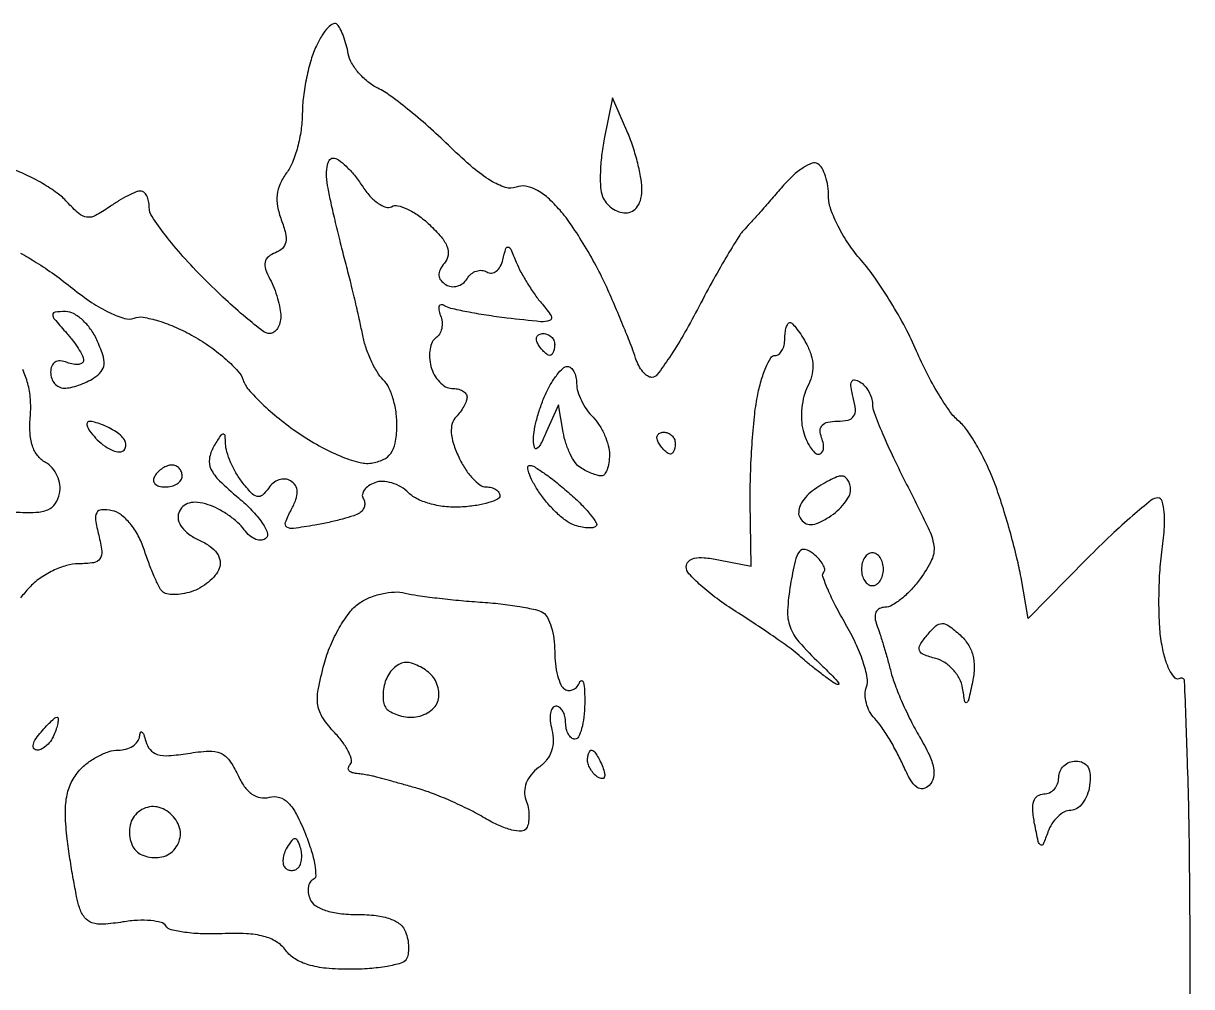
# Model space of a CAD drawing. Extents: x 0 to 102, y 0 to 135.
# Drawn here: x 92.51 to 101.53, y 43.94 to 51.38 of the extents above; entities that cross this region are included whole.
import ezdxf

# ---------------------------------------------------------------- set-up
doc = ezdxf.new("R2010")
doc.units = 0
doc.header["$MEASUREMENT"] = 0

msp = doc.modelspace()

# ---------------------------------------------------------------- linework, layer by layer
for points in [[(101.52, 43.875086, 0.002402), (101.51498, 44.920011, 0.005805), (101.49859, 45.692348, 0.001977), (101.476165, 46.30176, 0.57377), (101.439675, 46.321142, -0.341119), (101.40472, 46.324787, -0.078479), (101.366242, 46.375112, -0.050523), (101.330049, 46.461884, -0.027198), (101.30249, 46.574582, -0.031431), (101.284532, 46.720322, -0.01447), (101.278636, 46.911531, -0.014267), (101.284024, 47.11368, -0.019179), (101.301129, 47.296033, 0.014863), (101.319248, 47.472772, 0.036157), (101.319268, 47.603726, 0.052135), (101.303987, 47.689499, 0.334253), (101.2709, 47.7144, 0.170327), (101.218963, 47.696179, 0.008258), (101.075902, 47.577782, 0.012661), (100.909054, 47.427509, 0.008722), (100.727461, 47.249317), (100.269749, 46.784234), (100.213463, 47.101267, 0.015693), (100.182249, 47.249836, 0.007695), (100.133686, 47.437002, 0.007626), (100.077214, 47.630109, 0.010987), (100.020921, 47.799, 0.021813), (99.957671, 47.954053, 0.020955), (99.880379, 48.105146, 0.021423), (99.801043, 48.232369, 0.067848), (99.733817, 48.3066, -0.064331), (99.664146, 48.382456, -0.017835), (99.57556, 48.51803, -0.017698), (99.485386, 48.680109, -0.017697), (99.406899, 48.848162, 0.021794), (99.321192, 49.027821, 0.014718), (99.208726, 49.225098, 0.014845), (99.088474, 49.409743, 0.028403), (98.979514, 49.549056, -0.031485), (98.883335, 49.673602, -0.030149), (98.802024, 49.811004, -0.031559), (98.745409, 49.940916, -0.08719), (98.7282, 50.038851, 0.037086), (98.722136, 50.120493, 0.041052), (98.704071, 50.19753, 0.045057), (98.67765, 50.259599, 0.131938), (98.64606, 50.29318, 0.231953), (98.60146, 50.297552, 0.05252), (98.53141, 50.262579, 0.043993), (98.45095, 50.200656, 0.030287), (98.37111, 50.117719, -0.002438), (98.290292, 50.023826, -0.002294), (98.206905, 49.928782, -0.00228), (98.132213, 49.845203, -0.007936), (98.082869, 49.792208, 0.051805), (98.03132, 49.726075, 0.006264), (97.935367, 49.568175, 0.00739), (97.826147, 49.37686, 0.006023), (97.714745, 49.168962, -0.011042), (97.604546, 48.968177, -0.016675), (97.499044, 48.798914, -0.011502), (97.405622, 48.666304, -0.237854), (97.363371, 48.645, -0.155626), (97.32987, 48.655686, -0.063136), (97.294207, 48.68849, -0.054217), (97.261936, 48.736407, -0.04538), (97.238408, 48.79305, 0.01685), (97.210147, 48.873793, 0.003769), (97.156295, 49.009441, 0.003907), (97.091677, 49.165191, 0.003769), (97.023866, 49.3218, 0.018182), (96.944756, 49.484523, 0.01342), (96.845979, 49.658768, 0.013601), (96.743593, 49.81859, 0.029367), (96.654572, 49.934324, 0.032185), (96.55945, 50.030722, 0.060603), (96.469751, 50.092968, 0.080638), (96.387784, 50.120556, 0.133318), (96.315595, 50.113216, -0.172547), (96.232886, 50.111175, -0.057269), (96.121047, 50.162664, -0.040448), (95.982016, 50.263339, -0.017112), (95.812061, 50.419086, 0.011873), (95.657533, 50.563704, 0.0117), (95.495571, 50.701551, 0.011642), (95.348171, 50.815585, 0.043198), (95.248033, 50.876819, -0.054347), (95.169886, 50.927029, -0.045364), (95.099044, 50.995767, -0.04733), (95.045434, 51.071627, -0.085787), (95.019488, 51.142825, 0.023047), (95.003898, 51.21113, 0.022555), (94.981996, 51.278213, 0.023127), (94.95744, 51.335188, 0.074531), (94.934138, 51.369106, 0.328906), (94.90497, 51.37455, 0.086832), (94.864062, 51.345084, 0.054227), (94.817666, 51.285916, 0.028954), (94.77315, 51.204189, 0.039), (94.732378, 51.096817, 0.020271), (94.697674, 50.957666, 0.02003), (94.673441, 50.81107, 0.02871), (94.664709, 50.679684, -0.034056), (94.654943, 50.553174, -0.028652), (94.627915, 50.421476, -0.02963), (94.589054, 50.303792, -0.067634), (94.543232, 50.222496, 0.056097), (94.493292, 50.138469, 0.078352), (94.470204, 50.05432, 0.074134), (94.473524, 49.963662, 0.04471), (94.502676, 49.859928, -0.029864), (94.534933, 49.756965, -0.106415), (94.537122, 49.688309, -0.160449), (94.511258, 49.640779, -0.097268), (94.456503, 49.606425, 0.07948), (94.40257, 49.575184, 0.173226), (94.378158, 49.534832, 0.133629), (94.381687, 49.480314, 0.040289), (94.415149, 49.403505, -0.030068), (94.446952, 49.334393, -0.022523), (94.473804, 49.254997, -0.022947), (94.49233, 49.177685, -0.047364), (94.4982, 49.115862, -0.062855), (94.491808, 49.065215, -0.080979), (94.473023, 49.022311, -0.098208), (94.445177, 48.9936, -0.152393), (94.41249, 48.9834, -0.166155), (94.361099, 49.000963, -0.009358), (94.228027, 49.107984, -0.013546), (94.072752, 49.245031, -0.009454), (93.90489, 49.407516, -0.01374), (93.743311, 49.57913, -0.018348), (93.60693, 49.743997, -0.015734), (93.504643, 49.886382, -0.148961), (93.483, 49.957416, 0.05032), (93.478144, 50.005548, 0.070293), (93.463678, 50.046251, 0.090423), (93.442334, 50.07363, 0.184104), (93.417224, 50.0832, 0.1005), (93.381219, 50.075889, 0.017926), (93.318676, 50.046712, 0.018734), (93.246826, 50.00654, 0.015935), (93.174106, 49.958985, -0.030153), (93.068495, 49.894129, -0.153734), (93.001572, 49.88158, -0.151166), (92.938909, 49.909547, -0.028856), (92.848952, 49.9981, 0.051791), (92.771502, 50.067656, 0.023946), (92.658181, 50.14196, 0.023415), (92.530502, 50.209353, 0.030027), (92.407083, 50.258478, -0.044111)], [(92.488369, 49.604304, -0.014797), (92.61039, 49.532754, -0.015827), (92.750265, 49.438777, -0.013427), (92.891975, 49.331029, 0.02291), (93.038209, 49.224153, 0.033904), (93.176187, 49.145602, 0.038008), (93.292954, 49.099804, 0.167595), (93.365767, 49.102303, -0.13521), (93.436486, 49.109229, -0.031222), (93.554037, 49.081258, -0.030036), (93.689979, 49.030698, -0.025437), (93.826892, 48.961668, -0.024834), (93.957904, 48.878152, -0.027015), (94.076194, 48.784208, -0.02788), (94.16776, 48.693453, -0.105671), (94.207834, 48.624031, 0.102484), (94.249496, 48.550799, 0.021291), (94.352456, 48.443349, 0.021528), (94.485025, 48.326817, 0.018857), (94.632965, 48.216589, 0.024322), (94.794276, 48.116797, 0.028692), (94.956048, 48.039051, 0.030722), (95.099567, 47.990019, 0.102606), (95.198372, 47.983757, 0.070532), (95.289553, 48.010178, 0.133606), (95.348186, 48.058422, 0.108531), (95.381631, 48.137434, 0.037321), (95.395291, 48.261552, 0.041819), (95.390208, 48.366065, 0.037309), (95.36789, 48.472467, 0.039251), (95.332963, 48.565312, 0.087002), (95.289668, 48.627018, -0.060066), (95.242645, 48.686934, -0.027801), (95.195996, 48.774426, -0.027052), (95.156619, 48.872968, -0.033821), (95.131453, 48.968166, 0.007174), (95.108453, 49.078681, 0.002958), (95.074276, 49.227702, 0.002926), (95.03573, 49.38714, 0.003758), (94.998318, 49.5333, -0.003644), (94.960761, 49.679888, -0.002792), (94.921775, 49.840636, -0.002822), (94.886974, 49.991501, -0.006678), (94.863191, 50.10435, -0.032937), (94.851601, 50.194038, -0.056911), (94.855434, 50.269065, -0.083094), (94.872805, 50.319688, -0.275262), (94.901868, 50.337, -0.158246), (94.943397, 50.323519, -0.03337), (95.002753, 50.27408, -0.031863), (95.066759, 50.204806, -0.025541), (95.126687, 50.122804, 0.038076), (95.186805, 50.044725, 0.056205), (95.251406, 49.98735, 0.072939), (95.310586, 49.957413, 0.222641), (95.354179, 49.962468, -0.199106), (95.401625, 49.970149, -0.052472), (95.475704, 49.944159, -0.044847), (95.560944, 49.893998, -0.033175), (95.645506, 49.824509, -0.026783), (95.737315, 49.728503, -0.084223), (95.78311, 49.652357, -0.136666), (95.789752, 49.587304, -0.131457), (95.762036, 49.527077, 0.053361), (95.727851, 49.475589, 0.136497), (95.718681, 49.432178, 0.159185), (95.73366, 49.394553, 0.080833), (95.772551, 49.360793, 0.107448), (95.815036, 49.345788, 0.099551), (95.861175, 49.349164, 0.09576), (95.903861, 49.370441, 0.09122), (95.9364, 49.4064, -0.081056), (95.968112, 49.442899, -0.091795), (96.008537, 49.465545, -0.100712), (96.051254, 49.47099, -0.120485), (96.089739, 49.458503, 0.161678), (96.125911, 49.449919, 0.143108), (96.162106, 49.464036, 0.106394), (96.192891, 49.50039, 0.064135), (96.213005, 49.553414, -0.012897), (96.236104, 49.640155, -0.386725), (96.253898, 49.650985, -0.246257), (96.274113, 49.634831, -0.007569), (96.316867, 49.5333, 0.027905), (96.352545, 49.457358, 0.0153), (96.40413, 49.368424, 0.01521), (96.462189, 49.281074, 0.023423), (96.51809, 49.209621, -0.035861), (96.585604, 49.118756, -0.47253), (96.574245, 49.083958, -0.118519), (96.505764, 49.074554, -0.0044), (96.244909, 49.102908, -0.008618), (96.083741, 49.124685, -0.010852), (95.935414, 49.150642, -0.009111), (95.812663, 49.177213, -0.08072), (95.761648, 49.198331, 0.130055), (95.736458, 49.205983, 0.316688), (95.721024, 49.195935, 0.148268), (95.718571, 49.167443, 0.039494), (95.731637, 49.123251, -0.068781), (95.743464, 49.072523, -0.073226), (95.740687, 49.021604, -0.081358), (95.724238, 48.9783, -0.123583), (95.69631, 48.949573, 0.146213), (95.667974, 48.917709, 0.066248), (95.651088, 48.863918, 0.057345), (95.647305, 48.797984, 0.049673), (95.658109, 48.729516, 0.060933), (95.683748, 48.664855, 0.065696), (95.723721, 48.610078, 0.07398), (95.771321, 48.573022, 0.12916), (95.819367, 48.5604, -0.055887), (95.864134, 48.555381, -0.075391), (95.902022, 48.540519, -0.094707), (95.927429, 48.518541, -0.168772), (95.9364, 48.49272, -0.091358), (95.930523, 48.460825, -0.035694), (95.911544, 48.420065, -0.033849), (95.884164, 48.377797, -0.035745), (95.851783, 48.340423, 0.129566), (95.821744, 48.288883, 0.084604), (95.814752, 48.220031, 0.061859), (95.831536, 48.133306, 0.030021), (95.872933, 48.028063, 0.035385), (95.921202, 47.940853, 0.04272), (95.978695, 47.867026, 0.047968), (96.036516, 47.815499, 0.157738), (96.08445, 47.79966, -0.061735), (96.124886, 47.794392, -0.079764), (96.159136, 47.779422, -0.097093), (96.182068, 47.757414, -0.154304), (96.1902, 47.731691, -0.289666), (96.172938, 47.704395, -0.037653), (96.105613, 47.678458, -0.034403), (96.012594, 47.657297, -0.021917), (95.902244, 47.644989, -0.039227), (95.778444, 47.646372, -0.041793), (95.659049, 47.667251, -0.045557), (95.556837, 47.704296, -0.086876), (95.48553, 47.754355, 0.065153), (95.426408, 47.799795, 0.05902), (95.355614, 47.830333, 0.062606), (95.28437, 47.842145, 0.101763), (95.224072, 47.832192, 0.055728), (95.176477, 47.80755, 0.086231), (95.143041, 47.775699, 0.11728), (95.12863, 47.742004, 0.183061), (95.134566, 47.711381, -0.102047), (95.145548, 47.681312, -0.098604), (95.143937, 47.648959, -0.097208), (95.129979, 47.619324, -0.096109), (95.10581, 47.597024, -0.061903), (95.062013, 47.576942, -0.010956), (94.975146, 47.551552, -0.011712), (94.871377, 47.526264, -0.010307), (94.762031, 47.504667, -0.009626), (94.597024, 47.478862, -0.179112), (94.546405, 47.490106, -0.356488), (94.534654, 47.526432, -0.029851), (94.579029, 47.622755, 0.034413), (94.615035, 47.702821, 0.094818), (94.625139, 47.763606, 0.137064), (94.610864, 47.810289, 0.112476), (94.57357, 47.847004, 0.12384), (94.53171, 47.860282, 0.097638), (94.484435, 47.853912, 0.087896), (94.438961, 47.828836, 0.077489), (94.402534, 47.788689, -0.066959), (94.357449, 47.736858, -0.242784), (94.316364, 47.726593, -0.149627), (94.269784, 47.753796, -0.023363), (94.200492, 47.83632, -0.032958), (94.152346, 47.908878, -0.028087), (94.111249, 47.99104, -0.029059), (94.082368, 48.070272, -0.068088), (94.072627, 48.13242, 0.027021), (94.067942, 48.196019, 0.451153), (94.052389, 48.206559, 0.190171), (94.028726, 48.189383, 0.010129), (93.979445, 48.108426, 0.09357), (93.94722, 48.017315, 0.153464), (93.95944, 47.937106, 0.08724), (94.024593, 47.847704, 0.017312), (94.172368, 47.714828, -0.025597), (94.275948, 47.618541, -0.041836), (94.351942, 47.525913, -0.052309), (94.393924, 47.448868, -0.301499), (94.385533, 47.405535, -0.175603), (94.350933, 47.388983, -0.115439), (94.306709, 47.394824, -0.086948), (94.259151, 47.422986, -0.057897), (94.216008, 47.469572, 0.053218), (94.165015, 47.525677, 0.030632), (94.093101, 47.582127, 0.030295), (94.013023, 47.63053, 0.043975), (93.936844, 47.66231, 0.047673), (93.855764, 47.679767, 0.096287), (93.79086, 47.674877, 0.123316), (93.742873, 47.647872, 0.112071), (93.711214, 47.60055, 0.150498), (93.707506, 47.545827, 0.102646), (93.734006, 47.488901, 0.0784), (93.78929, 47.434856, 0.047551), (93.868728, 47.389102, -0.045747), (93.951553, 47.341795, -0.086472), (94.005906, 47.287712, -0.114578), (94.029591, 47.229634, -0.132128), (94.023417, 47.170294, -0.082792), (93.992696, 47.118055, -0.045302), (93.939921, 47.065487, -0.043551), (93.874979, 47.020498, -0.052916), (93.807209, 46.990796, -0.035767), (93.739017, 46.97441, -0.042099), (93.672829, 46.969091, -0.046902), (93.61765, 46.9745, -0.149589), (93.585323, 46.991677, -0.081276), (93.559331, 47.027839, -0.012183), (93.521379, 47.109163, -0.013416), (93.481135, 47.208349, -0.011216), (93.443648, 47.315621, 0.044016), (93.397907, 47.42329, 0.049601), (93.335493, 47.516745, 0.055697), (93.265363, 47.584962, 0.118251), (93.196777, 47.615994, 0.053156), (93.11508, 47.622812, 0.267349), (93.077381, 47.599935, 0.167804), (93.068033, 47.545603, 0.020948), (93.092639, 47.426674, -0.02727), (93.116559, 47.303216, -0.189669), (93.102324, 47.244551, -0.208796), (93.052961, 47.214544, -0.033644), (92.938007, 47.2068, 0.071855), (92.845103, 47.193379, 0.041043), (92.739154, 47.152412, 0.040031), (92.637163, 47.092513, 0.05248), (92.555696, 47.021648, 0.027063), (92.489677, 46.942614, 0.028583)], [(92.446248, 47.605789, 0.022349), (92.606139, 47.603546, 0.090818), (92.700889, 47.62392, 0.147349), (92.757655, 47.670347, 0.09777), (92.790479, 47.748473, 0.084777), (92.792772, 47.816547, 0.072205), (92.772917, 47.885692, 0.072525), (92.734343, 47.946061, 0.08702), (92.682154, 47.988594, -0.100565), (92.620663, 48.041517, -0.086898), (92.580794, 48.116932, -0.067025), (92.562394, 48.218564, -0.032812), (92.565076, 48.350401, 0.040904), (92.565606, 48.477015, 0.044727), (92.545184, 48.59818, 0.048249), (92.506005, 48.704586, 0.071204)]]:
    msp.add_lwpolyline(points, format="xyb")
for points in [[(97.170418, 50.5485), (97.058467, 50.8023), (96.995738, 50.485687, 0.020267), (96.975327, 50.355118, 0.020879), (96.965812, 50.224615, 0.021155), (96.967089, 50.11126, 0.078369), (96.981949, 50.041537, 0.080661), (97.010344, 49.992783, 0.065605), (97.05457, 49.951464, 0.066551), (97.10726, 49.923529, 0.08888), (97.160445, 49.914, 0.128197), (97.213054, 49.927714, 0.119823), (97.253845, 49.965602, 0.095287), (97.278975, 50.026088, 0.056011), (97.286184, 50.10435, 0.040836), (97.276916, 50.195194, 0.017921), (97.250604, 50.313338, 0.017596), (97.213565, 50.437386, 0.022523)], [(92.837202, 49.1526, 0.025067), (92.75551, 49.148502, 0.381786), (92.737898, 49.129258, 0.180847), (92.750248, 49.095012, 0.007909), (92.835388, 48.997889, -0.019415), (92.888989, 48.933828, -0.023073), (92.934271, 48.869283, -0.022719), (92.966961, 48.812217, -0.119254), (92.9754, 48.777337, -0.233344), (92.965032, 48.756331, -0.130622), (92.938123, 48.745142, -0.081346), (92.897136, 48.746293, -0.044033), (92.8485, 48.760194, 0.075244), (92.796474, 48.77162, 0.151899), (92.756063, 48.761924, 0.166113), (92.730585, 48.731957, 0.094119), (92.7216, 48.684645, 0.083963), (92.729608, 48.637295, 0.094093), (92.752664, 48.597277, 0.101881), (92.787017, 48.570759, 0.117179), (92.82735, 48.561695, 0.054126), (92.876578, 48.567651, 0.025861), (92.9379, 48.585301, 0.025281), (93.000696, 48.610566, 0.032774), (93.05519, 48.640237, 0.079352), (93.111579, 48.689943, 0.154256), (93.133832, 48.745041, 0.102501), (93.124436, 48.818891, 0.024177), (93.078154, 48.935042, 0.049847), (93.029715, 49.018259, 0.052455), (92.966484, 49.088692, 0.058338), (92.898731, 49.136845, 0.125994)], [(98.429123, 49.068, -0.210508), (98.449258, 49.05913, -0.021557), (98.483496, 49.018297, -0.02397), (98.521449, 48.963615, -0.016854), (98.559, 48.8988, -0.051007), (98.593416, 48.814947, -0.066349), (98.606223, 48.73301, -0.068656), (98.596994, 48.652807, -0.060008), (98.56632, 48.574078, 0.059921), (98.53791, 48.501198, 0.036952), (98.521585, 48.41052, 0.036649), (98.518688, 48.317085, 0.053427), (98.53091, 48.235678, 0.03468), (98.554509, 48.165667, 0.046505), (98.585859, 48.10652, 0.054829), (98.619793, 48.065394, 0.195269), (98.650812, 48.0528, 0.21248), (98.674168, 48.063195, 0.138659), (98.687412, 48.090077, 0.088859), (98.687616, 48.13108, 0.048567), (98.674194, 48.1797, -0.087316), (98.663227, 48.23605, -0.198093), (98.678762, 48.275739, -0.154055), (98.721919, 48.299365, -0.04883), (98.795829, 48.3066, 0.053559), (98.878123, 48.315441, 0.193605), (98.920888, 48.344479, 0.172498), (98.934478, 48.397663, 0.041103), (98.918453, 48.489029, -0.023335), (98.901279, 48.569958, -0.139194), (98.906145, 48.612405, -0.342853), (98.928814, 48.625367, -0.103474), (98.968674, 48.610936, -0.071323), (99.006138, 48.579637, -0.052845), (99.037834, 48.535873, -0.053315), (99.059367, 48.48696, -0.077195), (99.0666, 48.44039, 0.092272), (99.079199, 48.372701, 0.008338), (99.144088, 48.21244, 0.010601), (99.229363, 48.02281, 0.008091), (99.330389, 47.81889, -0.006474), (99.497813, 47.483677, -0.076668), (99.540269, 47.345066, -0.149784), (99.523461, 47.236187, -0.044848), (99.436139, 47.090565, -0.031132), (99.367197, 47.007379, -0.034769), (99.290801, 46.936635, -0.037222), (99.218117, 46.886579, -0.127057), (99.163299, 46.871059, 0.112634), (99.120304, 46.860196, 0.168723), (99.093739, 46.832508, 0.135907), (99.086732, 46.789155, 0.064211), (99.10021, 46.733641, -0.013252), (99.123928, 46.66657, -0.005237), (99.153119, 46.573173, -0.005178), (99.182564, 46.471578, -0.00646), (99.207709, 46.376605, 0.029396), (99.240767, 46.271484, 0.012937), (99.296132, 46.136535, 0.012752), (99.362396, 45.996039, 0.016711), (99.430383, 45.871478, -0.021232), (99.503903, 45.733836, -0.062885), (99.537788, 45.632444, -0.101629), (99.537356, 45.555884, -0.145308), (99.505184, 45.496544, -0.15095), (99.45643, 45.470804, -0.212716), (99.409258, 45.482002, -0.101713), (99.36039, 45.538191, -0.023982), (99.304287, 45.64998, 0.017613), (99.254444, 45.752533, 0.014771), (99.194654, 45.857647, 0.015026), (99.134259, 45.950485, 0.039131), (99.083871, 46.012158, -0.069032), (99.044827, 46.066229, -0.058842), (99.01937, 46.13186, -0.061246), (99.010637, 46.1986, -0.093822), (99.021011, 46.255836, 0.143374), (99.026855, 46.327294, 0.029423), (98.993714, 46.450862, 0.028741), (98.936498, 46.594809, 0.023578), (98.859638, 46.741389, -0.012767), (98.7821, 46.881796, -0.019945), (98.7234, 47.00676, -0.014999), (98.683672, 47.109414, -0.288817), (98.690906, 47.141306, 0.252265), (98.697863, 47.16452, 0.077212), (98.684622, 47.200004, 0.056366), (98.654702, 47.241572, 0.035407), (98.611401, 47.283017, 0.107247), (98.547532, 47.316191, 0.307236), (98.502571, 47.300751, 0.107239), (98.468665, 47.226853, 0.012287), (98.433521, 47.046009, 0.02847), (98.411325, 46.845857, 0.102344), (98.430485, 46.719473, 0.092574), (98.499363, 46.604322, 0.020882), (98.658114, 46.439103, -0.006856), (98.757583, 46.34123, -0.036055), (98.807379, 46.283024, -0.681773), (98.801411, 46.273529, -0.104857), (98.770832, 46.286316, -0.008432), (98.698755, 46.337981, -0.006486), (98.621787, 46.396704, -0.006563), (98.551242, 46.4535, -0.015497), (98.500579, 46.49811, 0.030948), (98.438908, 46.549121, 0.005392), (98.31581, 46.636707, 0.005838), (98.168875, 46.73636, 0.005204), (98.013948, 46.83651, -0.017875), (97.866386, 46.937291, -0.02453), (97.741824, 47.038847, -0.02279), (97.64965, 47.129781, -0.18847), (97.628551, 47.183535, -0.200565), (97.645787, 47.224945, -0.143398), (97.69046, 47.249098, -0.076655), (97.767189, 47.253537, -0.025547), (97.878821, 47.237086), (98.129242, 47.187002), (98.123306, 47.683351, -0.011086), (98.125484, 47.896621, -0.008759), (98.136994, 48.12709, -0.008872), (98.155234, 48.340747, -0.021669), (98.178241, 48.49695, -0.021519), (98.207034, 48.618502, -0.032494), (98.243363, 48.721008, -0.034001), (98.281595, 48.795618, -0.263156), (98.314456, 48.8142, 0.164855), (98.343197, 48.823941, 0.095654), (98.367668, 48.851477, 0.076716), (98.384205, 48.892563, 0.057446), (98.3898, 48.9411, -0.029356), (98.392657, 48.989719, -0.045808), (98.401351, 49.030723, -0.057742), (98.413988, 49.059338, -0.265912)], [(96.523607, 48.9834, -0.093332), (96.557807, 48.97696, -0.09642), (96.586882, 48.958549, -0.099167), (96.606342, 48.93108, -0.105053), (96.6132, 48.8988, -0.042167), (96.610464, 48.866411, -0.061769), (96.602241, 48.839051, -0.081139), (96.590159, 48.820499, -0.210953), (96.575893, 48.8142, -0.151918), (96.558065, 48.819745, -0.038439), (96.534186, 48.839051, -0.035638), (96.509057, 48.866417, -0.029505), (96.4863, 48.8988, -0.082592), (96.473059, 48.931126, -0.161196), (96.475691, 48.958549, -0.182303), (96.493579, 48.976777, -0.108972)], [(96.71138, 48.7296, -0.180808), (96.738487, 48.719466, -0.091416), (96.761538, 48.690548, -0.071376), (96.777152, 48.647525, -0.051452), (96.7824, 48.596657, 0.075276), (96.791497, 48.536574, 0.03846), (96.819677, 48.465489, 0.037117), (96.860733, 48.395176, 0.045706), (96.9093, 48.336814, -0.054664), (96.957884, 48.276264, -0.038656), (96.998923, 48.199264, -0.039128), (97.026968, 48.118493, -0.064082), (97.0362, 48.046757, -0.037074), (97.031567, 47.984365, -0.056401), (97.017562, 47.931908, -0.074724), (96.99705, 47.896313, -0.233953), (96.97275, 47.884895, -0.065418), (96.94171, 47.88962, -0.023602), (96.89938, 47.904068, -0.022936), (96.853959, 47.92446, -0.025253), (96.812079, 47.948345, -0.100008), (96.772193, 47.986881, -0.037456), (96.732796, 48.05437, -0.035263), (96.699713, 48.136479, -0.035816), (96.678702, 48.222), (96.642546, 48.4335), (96.548635, 48.222, -0.012305), (96.504067, 48.127938, -0.127445), (96.476016, 48.095994, -0.512388), (96.457473, 48.10277, -0.059123), (96.449362, 48.154569, -0.051981), (96.454052, 48.224812, -0.020528), (96.474415, 48.319616, -0.020054), (96.504988, 48.421052, -0.023677), (96.54218, 48.514119, -0.025457), (96.584971, 48.596631, -0.034096), (96.632381, 48.666303, -0.036304), (96.677754, 48.71617, -0.192314)], [(93.020721, 48.305305, 0.337073), (93.003375, 48.292541, 0.175591), (93.005117, 48.264209, 0.067675), (93.032776, 48.218503, 0.026521), (93.082157, 48.163586, 0.042131), (93.141532, 48.113454, 0.061728), (93.201671, 48.081092, 0.081089), (93.253441, 48.070136, 0.211086), (93.288186, 48.083586, 0.176889), (93.302243, 48.113817, 0.124167), (93.296132, 48.151209, 0.091488), (93.269715, 48.190534, 0.058289), (93.22675, 48.225304, 0.025409), (93.173115, 48.255525, 0.022986), (93.114893, 48.28127, 0.023657), (93.0606, 48.299448, 0.065064)], [(97.454207, 48.222, -0.093332), (97.488407, 48.21556, -0.09642), (97.517482, 48.197149, -0.099167), (97.536942, 48.16968, -0.105053), (97.5438, 48.1374, -0.042167), (97.541064, 48.105011, -0.061769), (97.532841, 48.077651, -0.081139), (97.520759, 48.059099, -0.210953), (97.506493, 48.0528, -0.151918), (97.488665, 48.058345, -0.038439), (97.464786, 48.077651, -0.035638), (97.439657, 48.105017, -0.029505), (97.4169, 48.1374, -0.082592), (97.403659, 48.169726, -0.161196), (97.406291, 48.197149, -0.182303), (97.424179, 48.215377, -0.108972)], [(93.657193, 47.9682, 0.089642), (93.622881, 47.961999, 0.053229), (93.585611, 47.943349, 0.051032), (93.551205, 47.915961, 0.06081), (93.5253, 47.8836, 0.139169), (93.516168, 47.851482, 0.191142), (93.527117, 47.823851, 0.138808), (93.558239, 47.805198, 0.066118), (93.604907, 47.799, 0.062283), (93.655338, 47.805306, 0.080552), (93.698056, 47.823851, 0.097988), (93.726646, 47.851335, 0.153634), (93.7368, 47.8836, 0.092995), (93.730741, 47.915895, 0.096318), (93.713415, 47.943349, 0.099231), (93.687567, 47.961723, 0.105429)], [(96.4209, 47.965527, -0.13043), (96.45866, 47.953836, -0.012973), (96.538297, 47.901021, -0.015638), (96.631097, 47.831522, -0.011803), (96.728711, 47.749688, -0.016439), (96.81877, 47.665087, -0.027282), (96.888178, 47.587404, -0.026297), (96.934077, 47.523393, -0.3523), (96.93117, 47.49657, -0.167484), (96.906726, 47.484656, -0.046867), (96.863611, 47.483451, -0.041709), (96.811488, 47.491279, -0.033503), (96.757284, 47.508012, -0.071226), (96.69653, 47.541885, -0.027888), (96.623353, 47.604351, -0.026918), (96.550542, 47.681789, -0.030198), (96.489425, 47.763804, -0.020612), (96.442621, 47.842095, -0.042559), (96.414051, 47.907373, -0.07434), (96.406165, 47.950942, -0.435318)], [(98.82897, 47.8836, 0.096702), (98.792797, 47.876538, 0.021159), (98.734817, 47.850093, 0.02128), (98.669287, 47.813198, 0.01901), (98.604545, 47.769534, 0.055679), (98.549272, 47.7188, 0.071222), (98.511748, 47.660863, 0.08693), (98.496929, 47.604954, 0.161189), (98.507697, 47.559767, 0.109398), (98.545032, 47.52138, 0.154933), (98.590593, 47.508577, 0.100914), (98.65013, 47.522808, 0.030628), (98.732122, 47.567283, 0.042385), (98.795356, 47.614656, 0.043975), (98.84885, 47.671479, 0.04806), (98.885726, 47.72885, 0.119371), (98.8974, 47.77705, 0.062366), (98.892299, 47.817791, 0.080614), (98.877299, 47.852301, 0.09802), (98.855067, 47.875397, 0.153454)], [(99.0666, 47.2914, 0.148195), (99.034337, 47.281623, 0.098894), (99.006851, 47.254123, 0.082425), (98.988319, 47.213014, 0.064853), (98.982, 47.1645, 0.064853), (98.988319, 47.115986, 0.082425), (99.006851, 47.074877, 0.098894), (99.034337, 47.047377, 0.148195), (99.0666, 47.0376, 0.148195), (99.098863, 47.047377, 0.098894), (99.126349, 47.074877, 0.082425), (99.144881, 47.115986, 0.064853), (99.1512, 47.1645, 0.064853), (99.144881, 47.213014, 0.082425), (99.126349, 47.254123, 0.098894), (99.098863, 47.281623, 0.148195)], [(95.459275, 46.980881, 0.022368), (95.554934, 46.96242, 0.006533), (95.703514, 46.942565, 0.00655), (95.871549, 46.924571, 0.006974), (96.036521, 46.911406, -0.011463), (96.194837, 46.897341, -0.01378), (96.342857, 46.876619, -0.012492), (96.465737, 46.852778, -0.084439), (96.522971, 46.829579, -0.139329), (96.557714, 46.791555, -0.042758), (96.586695, 46.718575, -0.03907), (96.606548, 46.627418, -0.034099), (96.6132, 46.53, 0.029347), (96.618889, 46.433157, 0.035511), (96.635929, 46.343759, 0.038272), (96.660704, 46.272782, 0.152381), (96.690574, 46.238366, 0.130413), (96.723189, 46.228483, 0.124718), (96.757024, 46.235812, 0.107984), (96.786942, 46.259837, 0.079564), (96.808132, 46.296823, -0.377586), (96.822452, 46.304411, -0.288095), (96.835474, 46.291115, -0.044032), (96.843537, 46.227441, -0.0127), (96.844783, 46.12815, -0.024628), (96.838233, 46.022787, -0.038978), (96.821219, 45.933967, -0.04595), (96.797489, 45.870731, -0.287542), (96.769526, 45.8532, -0.17221), (96.742158, 45.862914, -0.093823), (96.718869, 45.890477, -0.074235), (96.703114, 45.931554, -0.054568), (96.6978, 45.9801, 0.058511), (96.692101, 46.028634, 0.077596), (96.675275, 46.069723, 0.096244), (96.650369, 46.097251, 0.162267), (96.62112, 46.107, 0.259069), (96.59561, 46.092831, 0.09983), (96.580934, 46.053581, 0.065788), (96.579323, 45.99484, 0.037972), (96.591996, 45.925149, -0.066229), (96.60257, 45.839973, -0.08287), (96.588793, 45.761648, -0.083133), (96.550384, 45.692227, -0.067145), (96.488864, 45.633114, 0.063094), (96.431239, 45.578629, 0.078629), (96.394006, 45.515148, 0.086538), (96.380421, 45.448426, 0.098978), (96.391364, 45.38433, -0.045752), (96.408012, 45.325316, -0.0423), (96.414233, 45.262671, -0.045032), (96.409923, 45.205744, -0.097305), (96.394531, 45.164801, -0.256783), (96.356427, 45.14326, -0.063086), (96.282347, 45.151757, -0.046944), (96.185316, 45.185429, -0.026308), (96.074493, 45.243187, 0.017576), (95.952792, 45.30934, 0.011924), (95.809975, 45.376384, 0.012025), (95.668778, 45.43459, 0.023454), (95.553186, 45.472904, 0.000102), (95.452324, 45.501139, 0.000121), (95.357077, 45.527757, 0.000105), (95.276702, 45.550179, 0.000782), (95.23845, 45.560777, 0.017208), (95.207239, 45.568227, 0.007153), (95.164645, 45.576224, 0.007068), (95.118735, 45.583498, 0.009069), (95.0763, 45.588825, -0.066111), (95.042624, 45.597022, -0.163975), (95.023388, 45.613088, -0.219659), (95.020922, 45.633991, -0.11814), (95.034774, 45.656574, 0.257784), (95.044801, 45.691337, 0.057127), (95.023513, 45.75192, 0.04578), (94.979341, 45.825026, 0.029801), (94.916154, 45.900871, -0.040148), (94.823318, 46.017108, -0.11019), (94.785157, 46.114288, -0.086089), (94.787175, 46.232527, -0.018556), (94.833207, 46.4328, -0.034111), (94.881714, 46.57385, -0.030515), (94.950509, 46.712551, -0.031812), (95.028004, 46.829541, -0.077941), (95.102152, 46.900949, -0.055989), (95.182879, 46.944962, -0.041799), (95.279697, 46.975309, -0.042659), (95.37711, 46.988532, -0.071377)], [(99.743392, 46.656907, -0.066651), (99.804812, 46.5843, -0.077451), (99.841204, 46.501576, -0.071177), (99.852506, 46.406012, -0.046065), (99.839545, 46.295223, -0.003605), (99.809301, 46.157211, -0.198619), (99.794282, 46.135954, -0.529542), (99.780337, 46.142021, -0.007788), (99.762329, 46.246426, 0.082524), (99.738159, 46.319389, 0.062906), (99.689853, 46.388471, 0.06287), (99.625851, 46.443411, 0.082185), (99.555534, 46.474794, -0.027681), (99.46131, 46.505094, -0.214299), (99.429488, 46.537125, -0.234363), (99.433834, 46.580218, -0.032959), (99.487818, 46.654752, -0.033203), (99.55577, 46.726376, -0.186332), (99.603985, 46.745459, -0.163284), (99.656289, 46.728399, -0.024148)], [(95.463231, 46.4454, 0.115643), (95.420798, 46.435453, 0.06564), (95.376785, 46.40588, 0.060045), (95.337938, 46.362309, 0.06052), (95.310677, 46.310866, 0.044889), (95.294443, 46.2537, 0.041972), (95.288189, 46.193242, 0.044764), (95.292044, 46.138481, 0.098775), (95.306618, 46.099366, 0.114531), (95.335928, 46.069835, 0.0496), (95.38579, 46.045009, 0.045551), (95.446462, 46.028099, 0.045223), (95.509342, 46.0224, 0.069147), (95.572, 46.031107, 0.063051), (95.632063, 46.056649, 0.066754), (95.680579, 46.094406, 0.102797), (95.709238, 46.138991, 0.087391), (95.719282, 46.190641, 0.062739), (95.712956, 46.249213, 0.061633), (95.692022, 46.305509, 0.07672), (95.659069, 46.350491, 0.046319), (95.615311, 46.386815, 0.037261), (95.562392, 46.41752, 0.038551), (95.508748, 46.438587, 0.074424)], [(92.771604, 46.0224, -0.407084), (92.779847, 46.014356, -0.044074), (92.777982, 45.985123, -0.034664), (92.76878, 45.944179, -0.019009), (92.752194, 45.8955, -0.054778), (92.727183, 45.846968, -0.05745), (92.692567, 45.805877, -0.064053), (92.654052, 45.777912, -0.125677), (92.61759, 45.7686, -0.214681), (92.593363, 45.779505, -0.22275), (92.585962, 45.804621, -0.100348), (92.600795, 45.845031, -0.035237), (92.637, 45.8955, -0.012711), (92.679476, 45.944111, -0.017822), (92.719983, 45.985123, -0.014236), (92.755089, 46.016381, -0.176553)], [(93.455536, 45.838184, 0.10953), (93.489616, 45.772171, 0.148999), (93.545341, 45.735645, 0.088995), (93.635017, 45.726026, 0.022558), (93.781115, 45.743015, -0.026448), (93.941757, 45.760431, -0.115655), (94.035204, 45.743892, -0.139808), (94.102036, 45.689484, -0.045576), (94.165702, 45.577931, 0.044973), (94.217058, 45.487695, 0.087423), (94.275279, 45.429041, 0.110516), (94.340064, 45.402065, 0.107966), (94.410752, 45.404942, -0.138258), (94.487468, 45.403485, -0.126431), (94.555179, 45.362408, -0.075233), (94.619784, 45.272634, -0.022876), (94.689508, 45.119742, -0.020566), (94.734265, 44.993614, -0.033437), (94.760501, 44.883069, -0.036641), (94.768374, 44.798578, -0.318595), (94.748318, 44.769084, 0.167595), (94.724658, 44.749602, 0.096238), (94.711571, 44.714615, 0.07662), (94.710978, 44.669458, 0.056708), (94.723504, 44.621034, 0.15525), (94.764126, 44.570226, 0.067271), (94.84278, 44.531846, 0.051241), (94.95312, 44.507492, 0.028719), (95.0904, 44.4996, -0.027781), (95.234967, 44.491561, -0.059065), (95.343911, 44.466157, -0.08201), (95.41928, 44.423926, -0.133281), (95.462323, 44.365066, -0.044889), (95.478557, 44.3079, -0.041972), (95.484811, 44.247442, -0.044764), (95.480956, 44.192681, -0.098775), (95.466382, 44.153566, -0.188906), (95.426373, 44.12354, -0.023833), (95.31895, 44.099209, -0.025295), (95.183179, 44.082217, -0.018483), (95.031284, 44.0766, -0.023032), (94.849516, 44.084977, -0.048692), (94.711104, 44.111514, -0.06471), (94.608623, 44.156784, -0.098874), (94.537235, 44.222272, 0.095925), (94.46535, 44.288993, 0.075312), (94.36749, 44.331126, 0.053705), (94.232722, 44.351343, 0.021277), (94.045219, 44.351166, -0.019083), (93.894097, 44.35036, -0.026359), (93.758975, 44.361946, -0.025155), (93.652191, 44.382321, -0.197089), (93.61211, 44.411424, 0.194441), (93.575527, 44.438273, 0.039356), (93.494535, 44.452207, 0.036179), (93.391628, 44.454201, 0.026987), (93.278713, 44.442082, -0.023353), (93.129468, 44.424967, -0.097502), (93.040164, 44.436362, -0.15198), (92.983172, 44.477303, -0.086917), (92.944248, 44.553403, -0.024301), (92.922508, 44.638256, -0.006601), (92.896474, 44.774353, -0.006663), (92.871, 44.929746, -0.006878), (92.849969, 45.084126, -0.022201), (92.835534, 45.270609, -0.052855), (92.845627, 45.409085, -0.068975), (92.88137, 45.518364, -0.070549), (92.945296, 45.612876, -0.048347), (93.010741, 45.672468, -0.039797), (93.090677, 45.722856, -0.041372), (93.172326, 45.757395, -0.079542), (93.242312, 45.7686, 0.065171), (93.302714, 45.776507, 0.076944), (93.355432, 45.799664, 0.089429), (93.392579, 45.833984, 0.139394), (93.408214, 45.87435, -0.06312), (93.4148, 45.903997, -0.50755), (93.426163, 45.907348, -0.146638), (93.440358, 45.887757, -0.019362)], [(96.900249, 45.7686, -0.2252), (96.916077, 45.76109, -0.029412), (96.93853, 45.730032, -0.029555), (96.962159, 45.687599, -0.020646), (96.98388, 45.637306, -0.036408), (96.99871, 45.588257, -0.155351), (96.996073, 45.558155, -0.32948), (96.979174, 45.548057, -0.1144), (96.950631, 45.557699, -0.061454), (96.918641, 45.583374, -0.051183), (96.891567, 45.617587, -0.053277), (96.873134, 45.654724, -0.088797), (96.867, 45.688993, -0.039867), (96.869434, 45.719475, -0.059132), (96.876767, 45.745215, -0.077771), (96.887525, 45.762728, -0.219607)], [(100.637584, 45.684, -0.110326), (100.693724, 45.67146, -0.157322), (100.73077, 45.636837, -0.116249), (100.747422, 45.577962, -0.046348), (100.743334, 45.49365, -0.058154), (100.724184, 45.420859, -0.069839), (100.689469, 45.359215, -0.082486), (100.645187, 45.317642, -0.14839), (100.597926, 45.3033, 0.122457), (100.548308, 45.290963, 0.067285), (100.497133, 45.254292, 0.060681), (100.452225, 45.200261, 0.058784), (100.42103, 45.136465, -0.014134), (100.3853, 45.043139, -0.461951), (100.364952, 45.03659, -0.203798), (100.34635, 45.062945, -0.005909), (100.318485, 45.199915, -0.029267), (100.304725, 45.304868, -0.093142), (100.31273, 45.374844, -0.164572), (100.341659, 45.414867, -0.155923), (100.389632, 45.4302, 0.109396), (100.433569, 45.43993, 0.099823), (100.470969, 45.467477, 0.095204), (100.496051, 45.508651, 0.089563), (100.5048, 45.5571, -0.103767), (100.514958, 45.605522, -0.098937), (100.543805, 45.646723, -0.096763), (100.586899, 45.674334, -0.094503)], [(93.545223, 45.329731, 0.092546), (93.484922, 45.330074, 0.081292), (93.425517, 45.308986, 0.08156), (93.3761, 45.270148, 0.09416), (93.344611, 45.219266, 0.071134), (93.330961, 45.159458, 0.060571), (93.333464, 45.09473, 0.062889), (93.350959, 45.035072, 0.093908), (93.38148, 44.99028, 0.093908), (93.426272, 44.959759, 0.062889), (93.48593, 44.942264, 0.060571), (93.550658, 44.939761, 0.071134), (93.610466, 44.953411, 0.09416), (93.661348, 44.9849, 0.08156), (93.700186, 45.034317, 0.081292), (93.721274, 45.093722, 0.092546), (93.720931, 45.154023, 0.083965), (93.699079, 45.212469, 0.065109), (93.657612, 45.266412, 0.065109), (93.603669, 45.307879, 0.083965)], [(94.649401, 45.018896, 0.033951), (94.628163, 45.070619, 0.286646), (94.607701, 45.083304, 0.233206), (94.583891, 45.071461, 0.024362), (94.547518, 45.018555, 0.052326), (94.525942, 44.973778, 0.061761), (94.515635, 44.927922, 0.07231), (94.517502, 44.887924, 0.149701), (94.532029, 44.860571, 0.099724), (94.555308, 44.845099, 0.098103), (94.5829, 44.839728, 0.097782), (94.610531, 44.84528, 0.098356), (94.633912, 44.860912, 0.115259), (94.650904, 44.888264, 0.057227), (94.659546, 44.928404, 0.052345), (94.659232, 44.974224, 0.052621)]]:
    msp.add_lwpolyline(points, format="xyb", close=True)

doc.saveas('drawing.dxf')
